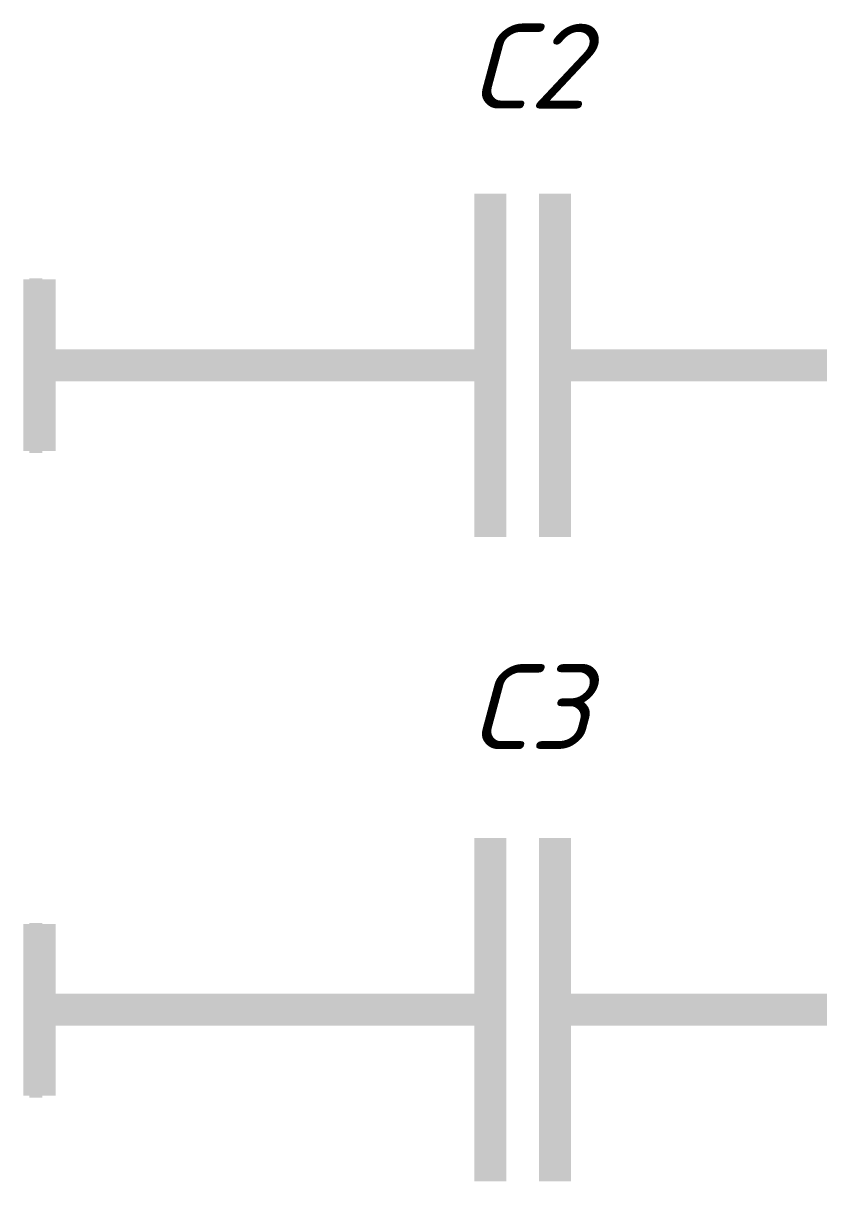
# Model space of a CAD drawing. Header units: inches. Extents: x 0 to 841, y 0 to 594.
# Drawn here: x 49.66 to 68.16, y 45.62 to 72.95 of the extents above; entities that cross this region are included whole.
import ezdxf

# ---------------------------------------------------------------- set-up
doc = ezdxf.new("R2010")
doc.units = ezdxf.units.IN
doc.layers.add('Sheet', color=255, linetype='Continuous')
doc.styles.get("Standard").update_dxf_attribs({"font": 'isocpeui.ttf'})

msp = doc.modelspace()

# ---------------------------------------------------------------- linework, layer by layer
at = {"layer": 'Sheet'}
for points in [[(60.524, 60.999, 0.749, 0.749, 0), (60.524, 68.995, 0.749, 0.749, 0)], [(62.028, 60.999, 0.749, 0.749, 0), (62.028, 68.995, 0.749, 0.749, 0)], [(50.036, 66.996, 0.749, 0.749, 0), (50.036, 62.998, 0.749, 0.749, 0)], [(49.946, 67.018, 0.3, 0.3, 0), (49.946, 62.953, 0.3, 0.3, 0)], [(55.022, 64.997, 0.749, 0.749, 0), (50.036, 64.997, 0.749, 0.749, 0)], [(60.524, 64.997, 0.749, 0.749, 0), (55.022, 64.997, 0.749, 0.749, 0)], [(67.531, 64.997, 0.749, 0.749, 0), (62.028, 64.997, 0.749, 0.749, 0)], [(100.027, 64.997, 0.749, 0.749, 0), (72.539, 64.997, 0.749, 0.749, 0), (67.531, 64.997, 0.749, 0.749, 0)], [(55.022, 64.997, 0.3, 0.3, 0), (49.946, 64.997, 0.3, 0.3, 0)], [(60.03, 64.997, 0.3, 0.3, 0), (55.022, 64.997, 0.3, 0.3, 0)], [(62.523, 64.997, 0.3, 0.3, 0), (67.531, 64.997, 0.3, 0.3, 0)], [(67.531, 49.994, 0.749, 0.749, 0), (72.539, 49.994, 0.749, 0.749, 0), (80.04, 49.994, 0.749, 0.749, 0), (80.04, 59.988, 0.749, 0.749, 0), (100.027, 59.988, 0.749, 0.749, 0)], [(60.524, 45.996, 0.749, 0.749, 0), (60.524, 53.992, 0.749, 0.749, 0)], [(62.028, 45.996, 0.749, 0.749, 0), (62.028, 53.992, 0.749, 0.749, 0)], [(50.036, 51.993, 0.749, 0.749, 0), (50.036, 47.995, 0.749, 0.749, 0)], [(49.946, 52.015, 0.3, 0.3, 0), (49.946, 47.95, 0.3, 0.3, 0)], [(55.022, 49.994, 0.749, 0.749, 0), (50.036, 49.994, 0.749, 0.749, 0)], [(60.524, 49.994, 0.749, 0.749, 0), (55.022, 49.994, 0.749, 0.749, 0)], [(67.531, 49.994, 0.749, 0.749, 0), (62.028, 49.994, 0.749, 0.749, 0)], [(55.022, 49.994, 0.3, 0.3, 0), (49.946, 49.994, 0.3, 0.3, 0)], [(60.03, 49.994, 0.3, 0.3, 0), (55.022, 49.994, 0.3, 0.3, 0)], [(62.523, 49.994, 0.3, 0.3, 0), (67.531, 49.994, 0.3, 0.3, 0)]]:
    msp.add_lwpolyline(points, format="xyseb", dxfattribs=at)

# ---------------------------------------------------------------- texts
for s, p in [('C2', (60.007, 70.971)), ('C3', (60.007, 56.058))]:
    msp.add_text(s, height=1.9764, dxfattribs=at).set_placement(p)

doc.saveas('drawing.dxf')
